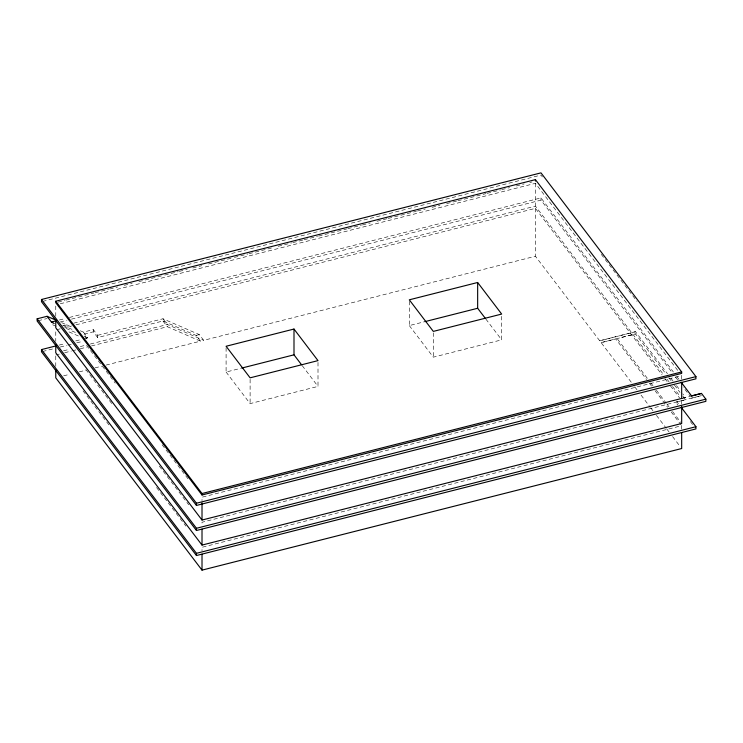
<?xml version="1.0" encoding="UTF-8"?>
<svg xmlns="http://www.w3.org/2000/svg" width="743" height="743" viewBox="0 0 743 743"><rect width="100%" height="100%" fill="white"/><g stroke="black" fill="none" stroke-linecap="round" stroke-linejoin="round"><path stroke-width="0.56" stroke-dasharray="3.71 2.79" d="M42.63 301.417L540.988 175.079L542.39 176.927M58.01 302.132L64.752 300.423M65.876 300.135L93.962 293.021M95.085 292.733L108.562 289.315M109.685 289.036L117.552 287.039M124.285 285.331L132.152 283.334M138.895 281.625L163.609 275.365M164.732 275.077L178.209 271.659M179.332 271.381L187.199 269.384M192.808 267.963L201.799 265.678M208.542 263.969L233.256 257.71M234.37 257.422L247.856 254.004M248.979 253.725L271.446 248.023M278.188 246.314L291.665 242.896M292.788 242.617L302.893 240.054M304.017 239.766L317.502 236.348M318.626 236.07L346.702 228.946M347.826 228.658L361.312 225.24M362.435 224.962L370.293 222.965M377.035 221.256L387.149 218.693M388.273 218.414L416.349 211.291M417.473 211.003L425.34 209.015M432.082 207.306L439.94 205.309M446.682 203.601L456.796 201.037M457.911 200.759L485.996 193.635M487.12 193.347L500.606 189.929M501.729 189.651L509.587 187.654M516.329 185.945L524.196 183.948M529.805 182.527L532.053 181.961M60.257 303.776L535.424 183.317L678.879 371.937M38.255 320.744L47.06 318.506M59.273 320.029L64.892 318.608M69.378 317.465L540.988 197.917L673.372 371.992M60.239 321.998L66.972 320.289M71.467 319.146L540.988 200.127L671.969 372.345M63.629 325.75L69.248 324.329M73.743 323.186L535.424 206.145L664.177 375.447M60.257 328.815L55.762 329.957L55.762 341.371M64.752 327.672L71.495 325.963M75.99 324.83L535.424 208.356L662.078 374.899M80.29 330.774L83.402 332.13L93.321 329.613L97.667 335.334L97.667 337.545L162.977 320.995L196.115 335.427L200.461 341.148L106.24 365.036M97.667 337.545L93.321 331.824L83.402 334.341L87.758 340.062M59.161 345.096L64.678 343.703M75.721 340.907L81.238 339.505M84.553 338.669L87.758 337.851L83.402 332.13M97.667 335.334L162.977 318.784L199.319 334.61L203.675 340.331L535.424 256.233L599.722 340.786L635.506 331.694L667.474 373.729M42.602 351.504L54.722 348.439M60.22 347.037L66.833 345.365M67.929 345.086L71.235 344.25M76.743 342.848L82.25 341.455M63.573 350.807L69.155 349.396M80.309 346.563L85.891 345.151M90.349 344.018L167.333 324.505L203.675 340.331M55.762 354.996L60.229 353.863M64.687 352.73L71.384 351.04M72.498 350.752L75.851 349.907M80.309 348.773L87.005 347.074M91.463 345.95L167.333 326.716L200.461 341.148M196.115 335.427L199.319 334.61M63.619 375.837L69.229 374.416M79.325 371.862L86.049 370.153M95.03 367.878L101.754 366.169M226.095 347.733L226.095 372.039L240.565 368.37M409.3 301.286L409.3 325.592L424.987 321.617M226.095 372.039L250.112 403.616L318.004 386.406L318.004 362.101M409.3 325.592L433.318 357.169L501.674 339.848L501.674 315.543M599.722 340.786L615.687 336.718L647.98 379.181M635.506 331.694L619.551 335.752L620.953 337.61L635.506 333.904L666.081 374.11M631.253 382.227L601.133 342.634L635.506 333.904M601.133 342.634L615.687 338.929L646.577 379.543M682.232 398.322L685.538 397.486L682.761 393.827M682.343 398.285L690.182 396.298L683.17 387.084M691.584 398.146L701.494 395.629L675.628 402.204L677.727 404.972M61.595 322.629L71.978 327.152M62.635 325.295L74.059 330.264M53.013 322.722L54.62 323.419L51.416 324.227L56.589 326.483M66.016 328.378L76.362 332.892M84.646 336.495L87.758 337.851M69.015 331.898L79.371 336.412M601.282 254.366L637.039 301.379M676.873 376.59L678.981 379.357M675.471 376.952L677.57 379.719M670.948 378.298L673.028 381.038M676.511 385.608L679.984 390.177M668.858 377.76L671.644 381.419M674.421 385.078L679.984 392.388M682.761 396.038L685.538 399.697L202.012 522.255L202.012 525.682M666.982 379.125L669.081 381.883M672.582 386.49L679.576 395.685M664.883 378.577L667.678 382.255M670.474 385.933L679.576 397.895M677.04 401.852L678.433 403.69M690.34 421.541L693.135 425.228M650.784 382.877L653.589 386.564M656.403 390.261L666.23 403.18M666.935 404.108L669.034 406.876M672.545 411.492L680.969 422.572M649.382 383.239L651.49 386.007M655.001 390.623L667.632 407.238M671.143 411.854L680.969 424.782M634.754 386.834L637.55 390.521M641.051 395.127L650.162 407.099M650.859 408.018L652.958 410.777M656.459 415.383L666.267 428.274M666.963 429.194L669.071 431.962M672.573 436.559L679.576 445.772M485.885 319.091L501.674 339.848M302.225 365.649L318.004 386.406M162.977 318.784L167.333 324.505M162.977 320.995L167.333 326.716M86.559 345.393L115.249 383.119M162.132 444.769L189.419 480.647M85.854 369.522L112.444 404.48M159.327 466.13L188.722 504.776M83.058 390.883L109.648 425.841M156.532 487.492L185.917 526.137M681.675 379.041L681.675 375.614L202.012 497.206L202.012 500.633M681.675 400.653L681.675 404.081M681.675 429.129L681.675 425.702L202.012 547.294L202.012 550.721M540.988 197.917L540.988 200.127M535.424 183.317L535.424 206.145M535.424 208.356L535.424 256.233M433.318 332.864L433.318 357.169M250.112 379.311L250.112 403.616M93.321 329.613L93.321 331.824M55.762 306.051L55.762 316.323M55.762 356.138L55.762 366.41"/><path stroke-width="1.11" d="M41.506 299.494L540.988 172.868L695.94 376.617L695.94 378.828L196.458 505.444L41.506 301.704L41.506 299.494L196.458 503.234L196.458 505.444M55.762 301.231L535.424 179.63L681.675 371.937L681.675 373.404L202.012 495.005L55.762 302.698L55.762 301.231L202.012 493.528L202.012 495.005M681.08 382.116L691.584 395.935L701.494 393.418L705.85 399.149L705.85 401.359L196.458 530.493L37.15 321.022L37.15 318.812L47.06 316.295L56.403 320.372M47.06 316.295L51.416 322.025L55.901 320.883M681.238 407.368L695.94 426.705L695.94 428.915L196.458 555.532L41.506 351.783L41.506 349.581L55.855 345.941M293.996 329.047L226.095 346.257L250.112 377.834L318.004 360.624L293.996 329.047L293.996 354.829L301.537 364.748M477.656 282.489L409.3 299.819L433.318 331.397L501.674 314.066L477.656 282.489L477.656 308.271L485.198 318.19M241.679 368.091L293.996 354.829M424.987 321.617L477.656 308.271M202.012 493.528L681.675 371.937M196.458 503.234L695.94 376.617M55.762 319.75L55.762 327.747L202.012 520.044L681.675 398.452L681.675 382.469M690.86 396.13L701.494 393.418M37.15 318.812L196.458 528.282L705.85 399.149M55.762 344.798L55.762 352.786L202.012 545.083L681.675 423.491L681.675 406.365M41.506 349.581L196.458 553.321L695.94 426.705M55.762 369.838L55.762 377.834L202.012 570.132L681.675 448.531L681.675 432.547M51.416 322.025L53.013 322.722M535.424 179.63L535.424 181.106M202.012 502.918L202.012 520.044M202.012 529.1L202.012 545.083M202.012 554.148L202.012 570.132M196.458 528.282L196.458 530.493M196.458 553.321L196.458 555.532"/></g></svg>
